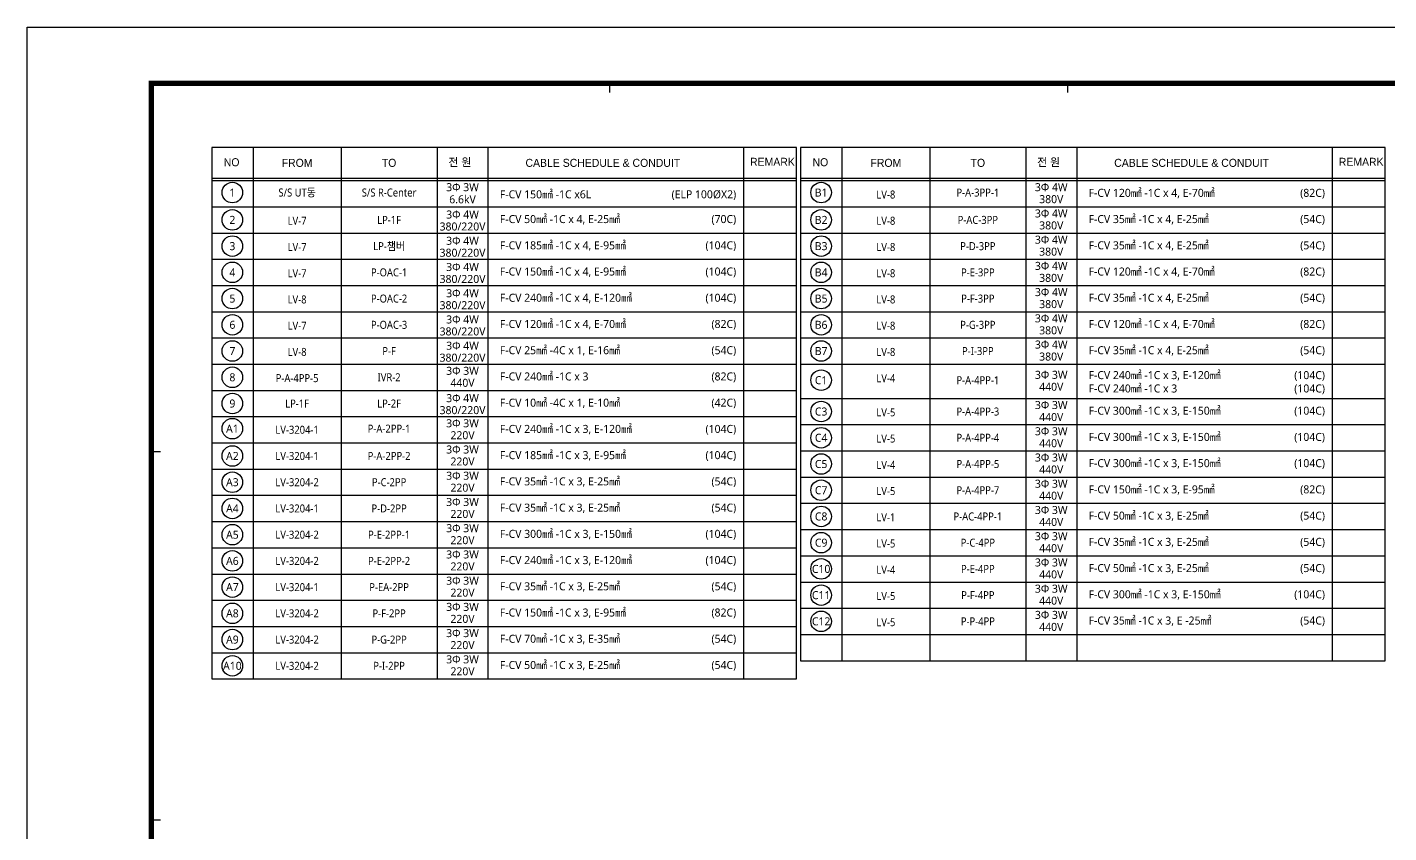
# Model space of a CAD drawing. Header units: millimetres. Extents: x 0 to 84100, y 0 to 59400.
# Drawn here: x 0 to 51047, y 29216 to 59400 of the extents above; entities that cross this region are included whole.
import ezdxf
from ezdxf.enums import TextEntityAlignment as Align

# ---------------------------------------------------------------- set-up
doc = ezdxf.new("R2010")
doc.units = ezdxf.units.MM
doc.header["$LTSCALE"] = 1000
doc.linetypes.add('CEN', pattern=[62, 60, -1, 0, -1])
doc.linetypes.add('CONTINOUS', pattern=[0])
for name, color, linetype in [('XR-SHEET-SHT', 5, 'Continuous'), ('XREF', 7, 'CEN'), ('글씨', 2, 'CONTINOUS'), ('전선스케즐', 2, 'Continuous')]:
    doc.layers.add(name, color=color, linetype=linetype)
doc.layers.add('XR-SHEET-TEMP', color=171, linetype='Continuous', plot=False)
doc.styles.add('GHS', font='malgun.ttf')
doc.styles.add('울릉도', font='')
doc.styles.get('울릉도').set_extended_font_data('HY울릉도L')

# ---------------------------------------------------------------- blocks, each defined once
blk = doc.blocks.new('XR-FORM-EE', base_point=(461, 408))
at = {"layer": 'XR-SHEET-SHT', "color": 5}
blk.add_lwpolyline([(0, 118800), (168200, 118800), (168200, 0), (0, 0)], close=True, dxfattribs=at)
at = {"layer": 'XR-SHEET-SHT', "color": 5, "const_width": 400}
blk.add_lwpolyline([(9300, 114600), (163900, 114600), (163900, 4200), (9300, 4200)], close=True, dxfattribs=at)
at = {"layer": 'XR-SHEET-TEMP'}
for p, q in [((43650, 114600), (43650, 113900)), ((78000, 114600), (78000, 113900)), ((9300, 87000), (10000, 87000)), ((9300, 59400), (10000, 59400))]:
    blk.add_line(p, q, dxfattribs=at)

msp = doc.modelspace()

# ---------------------------------------------------------------- linework, layer by layer
at = {"layer": '글씨', "color": 6}
for centre in [(7692, 53206), (29765, 53206), (7692, 52181), (29765, 52181), (7692, 51198), (29765, 51198), (7692, 50215), (29765, 50215), (7692, 49233), (29765, 49233), (7692, 48250), (29765, 48250), (7692, 47267), (29765, 47267), (7692, 46284), (29765, 46175), (7692, 45301), (29765, 45001), (7692, 44359), (29765, 44018), (7692, 43335), (29765, 43035), (7692, 42352), (29765, 42052), (7692, 41369), (29765, 41069), (7692, 40386), (29765, 40086), (7692, 39403), (29765, 39103), (7692, 38420), (29765, 38120), (7692, 37438), (29765, 37138), (7692, 36455), (7692, 35472)]:
    msp.add_circle(centre, 385, dxfattribs=at)
at = {"layer": '전선스케즐', "color": 6}
for p, q in [((6915, 54893), (6915, 44809)), ((8469, 54893), (8469, 44809)), ((11768, 54893), (11768, 44809)), ((15367, 54893), (15367, 44809)), ((15367, 54893), (15367, 44809)), ((17273, 54893), (17273, 44809)), ((26855, 54893), (26855, 44809)), ((28988, 54893), (28988, 46775)), ((30542, 54893), (30542, 46775)), ((33841, 54893), (33841, 46775)), ((37440, 54893), (37440, 46775)), ((37440, 54893), (37440, 46775)), ((39346, 54893), (39346, 46775)), ((48928, 54893), (48928, 46775)), ((6915, 53746), (28838, 53746)), ((6915, 53656), (28838, 53656)), ((28988, 53746), (50912, 53746)), ((28988, 53656), (50912, 53656)), ((6915, 52673), (28838, 52673)), ((28988, 52673), (30542, 52673)), ((28988, 52673), (30542, 52673)), ((30542, 52673), (50912, 52673)), ((30542, 52673), (50912, 52673)), ((6915, 51690), (8469, 51690)), ((8469, 51690), (28838, 51690)), ((28988, 51690), (30542, 51690)), ((30542, 51690), (50912, 51690)), ((6915, 50707), (8469, 50707)), ((8469, 50707), (28838, 50707)), ((28988, 50707), (30542, 50707)), ((30542, 50707), (50912, 50707)), ((6915, 49724), (8469, 49724)), ((8469, 49724), (28838, 49724)), ((28988, 49724), (30542, 49724)), ((30542, 49724), (50912, 49724)), ((6915, 48741), (8469, 48741)), ((8469, 48741), (28838, 48741)), ((28988, 48741), (30542, 48741)), ((30542, 48741), (50912, 48741)), ((6915, 47758), (8469, 47758)), ((8469, 47758), (28838, 47758)), ((28988, 47758), (30542, 47758)), ((30542, 47758), (50912, 47758)), ((6915, 46775), (8469, 46775)), ((8469, 46775), (28838, 46775)), ((28988, 46775), (30542, 46775)), ((28988, 46775), (50912, 46775)), ((28988, 46775), (28988, 35663)), ((28988, 46775), (50912, 46775)), ((30542, 46775), (30542, 35663)), ((33841, 46775), (50912, 46775)), ((33841, 46775), (33841, 35663)), ((37440, 46775), (37440, 35663)), ((37440, 46775), (37440, 35663)), ((39346, 46775), (39346, 35663)), ((48928, 46775), (48928, 35663)), ((6915, 45792), (28838, 45792)), ((28988, 45492), (30542, 45492)), ((30542, 45492), (50912, 45492)), ((6915, 44809), (28838, 44809)), ((6915, 44809), (6915, 34980)), ((6915, 44809), (28838, 44809)), ((6915, 44809), (8469, 44809)), ((8469, 44809), (8469, 34980)), ((11768, 44809), (11768, 34980)), ((11768, 44809), (28838, 44809)), ((15367, 44809), (15367, 34980)), ((15367, 44809), (15367, 34980)), ((17273, 44809), (17273, 34980)), ((26855, 44809), (26855, 34980)), ((28988, 44509), (30542, 44509)), ((30542, 44509), (50912, 44509)), ((6915, 43827), (8469, 43827)), ((8469, 43827), (28838, 43827)), ((28988, 43527), (30542, 43527)), ((30542, 43527), (50912, 43527)), ((6915, 42844), (8469, 42844)), ((6915, 42844), (8469, 42844)), ((6915, 42844), (8469, 42844)), ((8469, 42844), (28838, 42844)), ((8469, 42844), (28838, 42844)), ((8469, 42844), (28838, 42844)), ((28988, 42544), (30542, 42544)), ((30542, 42544), (50912, 42544)), ((6915, 41861), (8469, 41861)), ((8469, 41861), (28838, 41861)), ((28988, 41561), (30542, 41561)), ((30542, 41561), (50912, 41561)), ((6915, 40878), (8469, 40878)), ((8469, 40878), (28838, 40878)), ((28988, 40578), (30542, 40578)), ((30542, 40578), (50912, 40578)), ((6915, 39895), (8469, 39895)), ((8469, 39895), (28838, 39895)), ((28988, 39595), (30542, 39595)), ((30542, 39595), (50912, 39595)), ((6915, 38912), (8469, 38912)), ((8469, 38912), (28838, 38912)), ((28988, 38612), (30542, 38612)), ((30542, 38612), (50912, 38612)), ((6915, 37929), (8469, 37929)), ((8469, 37929), (28838, 37929)), ((28988, 37629), (30542, 37629)), ((30542, 37629), (50912, 37629)), ((6915, 36946), (8469, 36946)), ((8469, 36946), (28838, 36946)), ((28988, 36646), (30542, 36646)), ((30542, 36646), (50912, 36646)), ((6915, 35963), (8469, 35963)), ((8469, 35963), (28838, 35963)), ((28988, 35663), (30542, 35663)), ((28988, 35663), (30542, 35663)), ((28988, 35663), (30542, 35663)), ((28988, 35663), (50912, 35663)), ((33841, 35663), (50912, 35663)), ((33841, 35663), (50912, 35663)), ((6915, 34980), (28838, 34980)), ((6915, 34980), (8469, 34980)), ((11768, 34980), (28838, 34980))]:
    msp.add_line(p, q, dxfattribs=at)
for points in [[(28838, 44809), (28838, 54893), (6915, 54893)], [(50912, 46775), (50912, 54893), (28988, 54893)], [(50912, 35663), (50912, 46775)], [(28838, 34980), (28838, 44809)]]:
    msp.add_lwpolyline(points, dxfattribs=at)

# ---------------------------------------------------------------- block references
at = {"layer": 'XREF', "xscale": 0.5, "yscale": 0.5, "zscale": 0.5}
msp.add_blockref('XR-FORM-EE', (231, 204), dxfattribs=at)

# ---------------------------------------------------------------- texts
at = {"layer": '글씨', "color": 3, "style": 'GHS'}
for s, p in [('1', (7692, 53206)), ('B1', (29765, 53206)), ('2', (7692, 52181)), ('B2', (29765, 52181)), ('3', (7692, 51198)), ('B3', (29765, 51198)), ('4', (7692, 50215)), ('B4', (29765, 50215)), ('5', (7692, 49233)), ('B5', (29765, 49233)), ('6', (7692, 48250)), ('B6', (29765, 48250)), ('7', (7692, 47267)), ('B7', (29765, 47267)), ('8', (7692, 46284)), ('C1', (29765, 46175)), ('9', (7692, 45301)), ('C3', (29765, 45001)), ('A1', (7692, 44359)), ('C4', (29765, 44018)), ('A2', (7692, 43335)), ('C5', (29765, 43035)), ('A3', (7692, 42352)), ('C7', (29765, 42052)), ('A4', (7692, 41369)), ('C8', (29765, 41069)), ('A5', (7692, 40386)), ('C9', (29765, 40086)), ('A6', (7692, 39403)), ('C10', (29765, 39103)), ('A7', (7692, 38420)), ('C11', (29765, 38120)), ('A8', (7692, 37438)), ('C12', (29765, 37138)), ('A9', (7692, 36455)), ('A10', (7692, 35472))]:
    msp.add_text(s, height=300, dxfattribs=at).set_placement(p, align=Align.MIDDLE_CENTER)
at = {"layer": '전선스케즐', "color": 6, "style": '울릉도'}
for s, p in [('NO', (7369, 54192)), ('전 원', (15789, 54192)), ('CABLE SCHEDULE & CONDUIT', (18681, 54169)), ('REMARK', (27101, 54207)), ('NO', (29442, 54192)), ('전 원', (37863, 54192)), ('CABLE SCHEDULE & CONDUIT', (40754, 54169)), ('REMARK', (49174, 54207))]:
    msp.add_text(s, height=300, dxfattribs=at).set_placement(p)
for s, p in [('FROM', (10118, 54319)), ('TO', (13567, 54319)), ('FROM', (32192, 54319)), ('TO', (35641, 54319))]:
    msp.add_text(s, height=300, dxfattribs=at).set_placement(p, align=Align.MIDDLE)
at = {"layer": '전선스케즐', "color": 3, "style": 'GHS', "width": 0.9}
for s, p in [('S/S UT동', (10118, 53206)), ('LV-8', (32192, 53132)), ('LV-7', (10118, 52149)), ('LV-8', (32192, 52149)), ('LV-7', (10118, 51166)), ('LV-8', (32192, 51166)), ('LV-7', (10118, 50183)), ('LV-8', (32192, 50183)), ('LV-8', (10118, 49200)), ('LV-8', (32192, 49200)), ('LV-7', (10118, 48217)), ('LV-8', (32192, 48217)), ('LV-8', (10118, 47234)), ('LV-8', (32192, 47234)), ('P-A-4PP-5', (10118, 46251)), ('LV-4', (32192, 46251)), ('LP-1F', (10118, 45301)), ('LV-5', (32192, 44969)), ('LV-3204-1', (10118, 44318)), ('LV-5', (32192, 43986)), ('LV-3204-1', (10118, 43335)), ('LV-4', (32192, 43003)), ('LV-3204-2', (10118, 42352)), ('LV-5', (32192, 42020)), ('LV-3204-1', (10118, 41369)), ('LV-1', (32192, 41037)), ('LV-3204-2', (10118, 40386)), ('LV-5', (32192, 40054)), ('LV-3204-2', (10118, 39403)), ('LV-4', (32192, 39071)), ('LV-3204-1', (10118, 38420)), ('LV-5', (32192, 38088)), ('LV-3204-2', (10118, 37438)), ('LV-5', (32192, 37105)), ('LV-3204-2', (10118, 36455)), ('LV-3204-2', (10118, 35472))]:
    msp.add_text(s, height=300, dxfattribs=at).set_placement(p, align=Align.MIDDLE)
for s, p in [('S/S R-Center', (13567, 53206)), ('P-A-3PP-1', (35641, 53206)), ('LP-1F', (13567, 52181)), ('P-AC-3PP', (35641, 52181)), ('LP-챔버', (13567, 51198)), ('P-D-3PP', (35641, 51198)), ('P-OAC-1', (13567, 50215)), ('P-E-3PP', (35641, 50215)), ('P-OAC-2', (13567, 49233)), ('P-F-3PP', (35641, 49233)), ('P-OAC-3', (13567, 48250)), ('P-G-3PP', (35641, 48250)), ('P-F', (13567, 47267)), ('P-I-3PP', (35641, 47267)), ('IVR-2', (13567, 46284)), ('P-A-4PP-1', (35641, 46175)), ('LP-2F', (13567, 45301)), ('P-A-4PP-3', (35641, 45001)), ('P-A-2PP-1', (13567, 44359)), ('P-A-4PP-4', (35641, 44018)), ('P-A-2PP-2', (13567, 43335)), ('P-A-4PP-5', (35641, 43035)), ('P-C-2PP', (13567, 42352)), ('P-A-4PP-7', (35641, 42052)), ('P-D-2PP', (13567, 41369)), ('P-AC-4PP-1', (35641, 41069)), ('P-E-2PP-1', (13567, 40386)), ('P-C-4PP', (35641, 40086)), ('P-E-2PP-2', (13567, 39403)), ('P-E-4PP', (35641, 39103)), ('P-EA-2PP', (13567, 38420)), ('P-F-4PP', (35641, 38120)), ('P-F-2PP', (13567, 37438)), ('P-P-4PP', (35641, 37138)), ('P-G-2PP', (13567, 36455)), ('P-I-2PP', (13567, 35472))]:
    msp.add_text(s, height=300, dxfattribs=at).set_placement(p, align=Align.MIDDLE_CENTER)
at = {"layer": '전선스케즐', "color": 3, "style": 'GHS'}
for s, p in [('3Ф 3W', (16320, 53407)), ('6.6kV', (16320, 52958)), ('3Ф 4W', (38393, 53407)), ('380V', (38393, 52958)), ('380/220V', (16320, 51934)), ('3Ф 4W', (16320, 52383)), ('3Ф 4W', (38393, 52424)), ('380V', (38393, 51975)), ('3Ф 4W', (38393, 51441)), ('380/220V', (16320, 50951)), ('3Ф 4W', (16320, 51400)), ('380V', (38393, 50992)), ('3Ф 4W', (16320, 50417)), ('3Ф 4W', (38393, 50458)), ('380/220V', (16320, 49968)), ('380V', (38393, 50009)), ('3Ф 4W', (16320, 49434)), ('3Ф 4W', (38393, 49476)), ('380/220V', (16320, 48985)), ('380V', (38393, 49026)), ('3Ф 4W', (16320, 48451)), ('3Ф 4W', (38393, 48493)), ('380/220V', (16320, 48002)), ('380V', (38393, 48043)), ('3Ф 4W', (16320, 47468)), ('3Ф 4W', (38393, 47510)), ('380/220V', (16320, 47019)), ('380V', (38393, 47061)), ('3Ф 3W', (16320, 46527)), ('3Ф 3W', (38393, 46377)), ('440V', (16320, 46078)), ('440V', (38393, 45928)), ('3Ф 4W', (16320, 45502)), ('380/220V', (16320, 45053)), ('3Ф 3W', (38393, 45244)), ('440V', (38393, 44795)), ('3Ф 3W', (16320, 44561)), ('3Ф 3W', (38393, 44261)), ('220V', (16320, 44112)), ('440V', (38393, 43812)), ('3Ф 3W', (16320, 43578)), ('3Ф 3W', (38393, 43278)), ('220V', (16320, 43129)), ('440V', (38393, 42829)), ('3Ф 3W', (16320, 42595)), ('3Ф 3W', (38393, 42295)), ('220V', (16320, 42146)), ('440V', (38393, 41846)), ('3Ф 3W', (16320, 41612)), ('3Ф 3W', (38393, 41312)), ('220V', (16320, 41163)), ('440V', (38393, 40863)), ('3Ф 3W', (16320, 40629)), ('220V', (16320, 40180)), ('3Ф 3W', (38393, 40329)), ('440V', (38393, 39880)), ('3Ф 3W', (16320, 39646)), ('220V', (16320, 39197)), ('3Ф 3W', (38393, 39346)), ('3Ф 3W', (16320, 38663)), ('440V', (38393, 38897)), ('220V', (16320, 38214)), ('3Ф 3W', (38393, 38363)), ('3Ф 3W', (16320, 37681)), ('440V', (38393, 37914)), ('220V', (16320, 37231)), ('3Ф 3W', (38393, 37381)), ('3Ф 3W', (16320, 36698)), ('440V', (38393, 36931)), ('220V', (16320, 36248)), ('3Ф 3W', (16320, 35715)), ('220V', (16320, 35266))]:
    msp.add_text(s, height=300, dxfattribs=at).set_placement(p, align=Align.MIDDLE)
for s, p in [('F-CV 150㎟ -1C x6L', (17720, 53140)), ('F-CV 120㎟ -1C x 4, E-70㎟', (39793, 53195)), ('F-CV 50㎟ -1C x 4, E-25㎟', (17720, 52212)), ('F-CV 35㎟ -1C x 4, E-25㎟', (39793, 52212)), ('F-CV 185㎟ -1C x 4, E-95㎟', (17720, 51229)), ('F-CV 35㎟ -1C x 4, E-25㎟', (39793, 51229)), ('F-CV 150㎟ -1C x 4, E-95㎟', (17720, 50247)), ('F-CV 120㎟ -1C x 4, E-70㎟', (39793, 50247)), ('F-CV 240㎟ -1C x 4, E-120㎟', (17720, 49264)), ('F-CV 35㎟ -1C x 4, E-25㎟', (39793, 49264)), ('F-CV 120㎟ -1C x 4, E-70㎟', (17720, 48281)), ('F-CV 120㎟ -1C x 4, E-70㎟', (39793, 48281)), ('F-CV 25㎟ -4C x 1, E-16㎟', (17720, 47298)), ('F-CV 35㎟ -1C x 4, E-25㎟', (39793, 47298)), ('F-CV 240㎟ -1C x 3', (17720, 46315)), ('F-CV 240㎟ -1C x 3, E-120㎟', (39793, 46365)), ('F-CV 240㎟ -1C x 3', (39793, 45865)), ('F-CV 10㎟ -4C x 1, E-10㎟', (17720, 45332)), ('F-CV 300㎟ -1C x 3, E-150㎟', (39793, 45032)), ('F-CV 240㎟ -1C x 3, E-120㎟', (17720, 44349)), ('F-CV 300㎟ -1C x 3, E-150㎟', (39793, 44049)), ('F-CV 185㎟ -1C x 3, E-95㎟', (17720, 43366)), ('F-CV 300㎟ -1C x 3, E-150㎟', (39793, 43066)), ('F-CV 35㎟ -1C x 3, E-25㎟', (17720, 42383)), ('F-CV 150㎟ -1C x 3, E-95㎟', (39793, 42083)), ('F-CV 35㎟ -1C x 3, E-25㎟', (17720, 41400)), ('F-CV 50㎟ -1C x 3, E-25㎟', (39793, 41100)), ('F-CV 300㎟ -1C x 3, E-150㎟', (17720, 40417)), ('F-CV 35㎟ -1C x 3, E-25㎟', (39793, 40117)), ('F-CV 240㎟ -1C x 3, E-120㎟', (17720, 39434)), ('F-CV 50㎟ -1C x 3, E-25㎟', (39793, 39134)), ('F-CV 35㎟ -1C x 3, E-25㎟', (17720, 38452)), ('F-CV 300㎟ -1C x 3, E-150㎟', (39793, 38152)), ('F-CV 150㎟ -1C x 3, E-95㎟', (17720, 37469)), ('F-CV 35㎟ -1C x 3, E -25㎟', (39793, 37169)), ('F-CV 70㎟ -1C x 3, E-35㎟', (17720, 36486)), ('F-CV 50㎟ -1C x 3, E-25㎟', (17720, 35503))]:
    msp.add_text(s, height=300, dxfattribs=at).set_placement(p, align=Align.MIDDLE_LEFT)
for s, p in [('(ELP 100ØX2)', (26581, 53140)), ('(82C)', (48655, 53195)), ('(70C)', (26581, 52212)), ('(54C)', (48655, 52212)), ('(104C)', (26581, 51229)), ('(54C)', (48655, 51229)), ('(104C)', (26581, 50247)), ('(82C)', (48655, 50247)), ('(104C)', (26581, 49264)), ('(54C)', (48655, 49264)), ('(82C)', (26581, 48281)), ('(82C)', (48655, 48281)), ('(54C)', (26581, 47298)), ('(54C)', (48655, 47298)), ('(82C)', (26581, 46315)), ('(104C)', (48655, 46365)), ('(104C)', (48655, 45865)), ('(42C)', (26581, 45332)), ('(104C)', (48655, 45032)), ('(104C)', (26581, 44349)), ('(104C)', (48655, 44049)), ('(104C)', (26581, 43366)), ('(104C)', (48655, 43066)), ('(54C)', (26581, 42383)), ('(82C)', (48655, 42083)), ('(54C)', (26581, 41400)), ('(54C)', (48655, 41100)), ('(104C)', (26581, 40417)), ('(54C)', (48655, 40117)), ('(104C)', (26581, 39434)), ('(54C)', (48655, 39134)), ('(54C)', (26581, 38452)), ('(104C)', (48655, 38152)), ('(82C)', (26581, 37469)), ('(54C)', (48655, 37169)), ('(54C)', (26581, 36486)), ('(54C)', (26581, 35503))]:
    msp.add_text(s, height=300, dxfattribs=at).set_placement(p, align=Align.MIDDLE_RIGHT)

doc.saveas('drawing.dxf')
